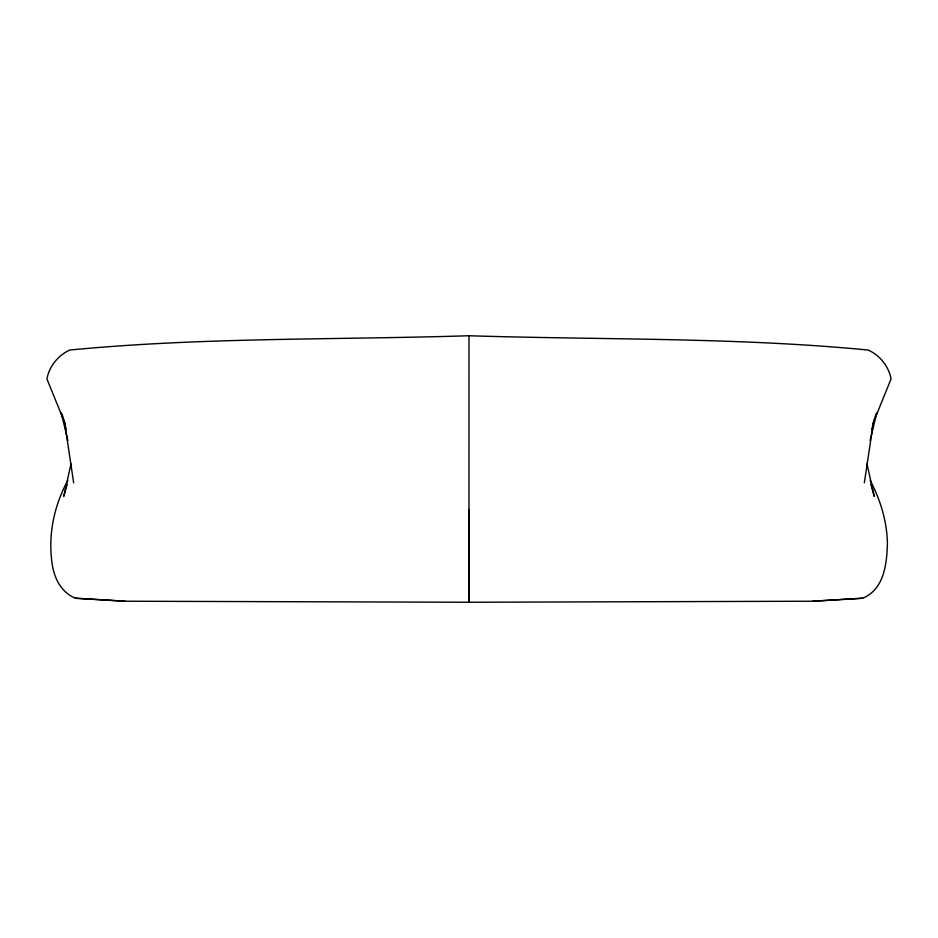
<?xml version="1.0" encoding="UTF-8"?>
<svg xmlns="http://www.w3.org/2000/svg" width="938" height="938" viewBox="0 0 938 938"><rect width="100%" height="100%" fill="white"/><g stroke="black" fill="none" stroke-linecap="round" stroke-linejoin="round"><path stroke-width="1.41" d="M871.871 429.416L873.384 422.475L891.1 378.87C888.579 366.113 879.985 355.432 868.189 350.038C735.568 337.199 602.032 339.966 469 335.745L468.953 602.255L812.8 601.223L862.597 598.233C884.182 589.474 886.844 563.785 887.407 543.465C886.973 521.223 880.419 499.848 870.089 480.256M864.332 482.859L873.384 422.475L875.963 414.08M71.007 463.888L63.725 496.39L67.196 484.301M870.089 440.461L876.854 412.65M67.911 480.256C53.747 506.227 47.592 536.313 52.434 565.637C54.756 579.532 61.885 592.605 75.403 598.233L125.2 601.223L469.047 602.255L469 509.604M862.597 598.233L812.8 601.223M469 335.745C335.968 339.966 202.432 337.199 69.811 350.038C58.015 355.432 49.421 366.113 46.9 378.87L64.616 422.475L66.129 429.416M75.403 598.233L125.2 601.223M62.037 414.08L64.616 422.475L73.668 482.859M870.804 484.301L874.275 496.39L866.993 463.888M61.146 412.65L67.911 440.461"/></g></svg>
